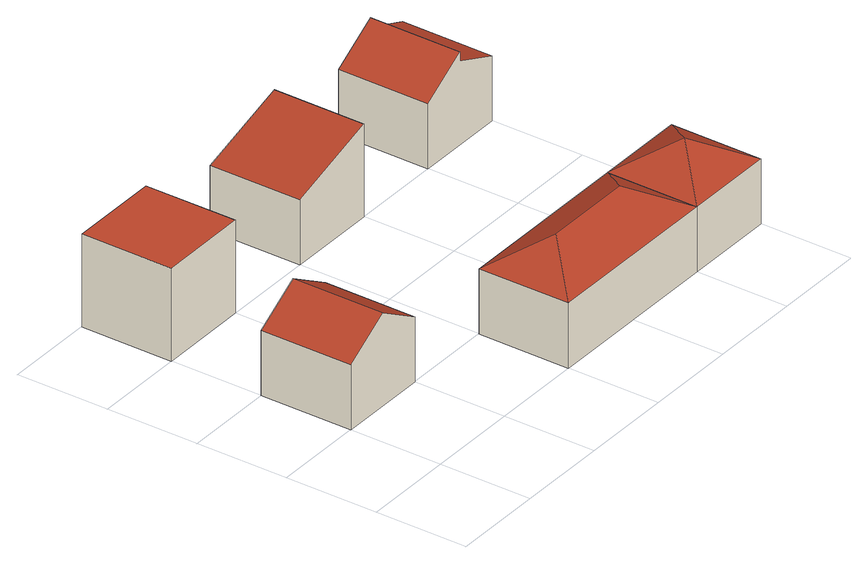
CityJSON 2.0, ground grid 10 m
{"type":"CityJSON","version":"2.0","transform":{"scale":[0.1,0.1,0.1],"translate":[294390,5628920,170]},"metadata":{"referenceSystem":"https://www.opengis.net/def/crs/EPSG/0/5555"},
"CityObjects":{
"building1":{"type":"Building","attributes":{"roofType":"1030","measuredHeight":10},"geometry":[{"type":"Solid","lod":"2","boundaries":[[[[0,1,2,3]],[[0,4,5,1]],[[1,5,6,7,2]],[[2,7,8,3]],[[3,8,9,4,0]],[[4,9,6,5]],[[7,6,9,8]]]],"semantics":{"surfaces":[{"type":"GroundSurface"},{"type":"WallSurface"},{"type":"RoofSurface"}],"values":[[0,1,1,1,1,2,2]]}}]},
"building2":{"type":"Building","attributes":{"roofType":"1000","measuredHeight":10},"geometry":[{"type":"Solid","lod":"2","boundaries":[[[[10,11,12,13]],[[10,14,15,11]],[[11,15,16,12]],[[12,16,17,13]],[[13,17,14,10]],[[14,17,16,15]]]],"semantics":{"surfaces":[{"type":"GroundSurface"},{"type":"WallSurface"},{"type":"RoofSurface"}],"values":[[0,1,1,1,1,2]]}}]},
"building3":{"type":"Building","attributes":{"roofType":"1040","measuredHeight":10},"geometry":[{"type":"Solid","lod":"2","boundaries":[[[[18,19,20,21]],[[18,22,23,19]],[[19,23,24,20]],[[20,24,25,21]],[[21,25,22,18]],[[22,26,23]],[[23,26,27,24]],[[24,27,25]],[[25,27,26,22]]]],"semantics":{"surfaces":[{"type":"GroundSurface"},{"type":"WallSurface"},{"type":"RoofSurface"}],"values":[[0,1,1,1,1,2,2,2,2]]}}]},
"building4":{"type":"Building","attributes":{"roofType":"1010","measuredHeight":10},"geometry":[{"type":"Solid","lod":"2","boundaries":[[[[28,29,30,31]],[[28,32,33,29]],[[29,33,34,30]],[[30,34,35,31]],[[31,35,32,28]],[[32,35,34,33]]]],"semantics":{"surfaces":[{"type":"GroundSurface"},{"type":"WallSurface"},{"type":"RoofSurface"}],"values":[[0,1,1,1,1,2]]}}]},
"building5":{"type":"Building","attributes":{"roofType":"1070","measuredHeight":10},"geometry":[{"type":"Solid","lod":"2","boundaries":[[[[21,20,36,37]],[[21,25,24,20]],[[20,24,38,36]],[[36,38,39,37]],[[37,39,25,21]],[[25,40,24]],[[24,40,38]],[[38,40,39]],[[39,40,25]]]],"semantics":{"surfaces":[{"type":"GroundSurface"},{"type":"WallSurface"},{"type":"RoofSurface"}],"values":[[0,1,1,1,1,2,2,2,2]]}}]},
"building6":{"type":"Building","attributes":{"roofType":"1020","measuredHeight":10},"geometry":[{"type":"Solid","lod":"2","boundaries":[[[[41,42,43,44]],[[41,45,46,42]],[[42,46,47,48,49,43]],[[43,49,50,44]],[[44,50,51,52,45,41]],[[48,47,52,51]],[[45,52,47,46]],[[49,48,51,50]]]],"semantics":{"surfaces":[{"type":"GroundSurface"},{"type":"WallSurface"},{"type":"RoofSurface"}],"values":[[0,1,1,1,1,1,2,2]]}}]}
},
"vertices":[
[0,100,0],[0,200,0],[100,200,0],[100,100,0],[0,100,70],[0,200,70],[50,200,100],[100,200,70],[100,100,70],[50,100,100],
[0,300,0],[0,400,0],[100,400,0],[100,300,0],[0,300,100],[0,400,100],[100,400,100],[100,300,100],
[200,0,0],[200,100,0],[400,100,0],[400,0,0],[200,0,70],[200,100,70],[400,100,70],[400,0,70],[250,50,100],[350,50,100],
[200,300,0],[200,400,0],[300,400,0],[300,300,0],[200,300,70],[200,400,70],[300,400,100],[300,300,100],
[500,100,0],[500,0,0],[500,100,70],[500,0,70],[450,50,100],
[400,300,0],[400,400,0],[500,400,0],[500,300,0],[400,300,70],[400,400,70],[450,400,100],[450,400,90],[500,400,70],[500,300,70],[450,300,90],[450,300,100]
]}
